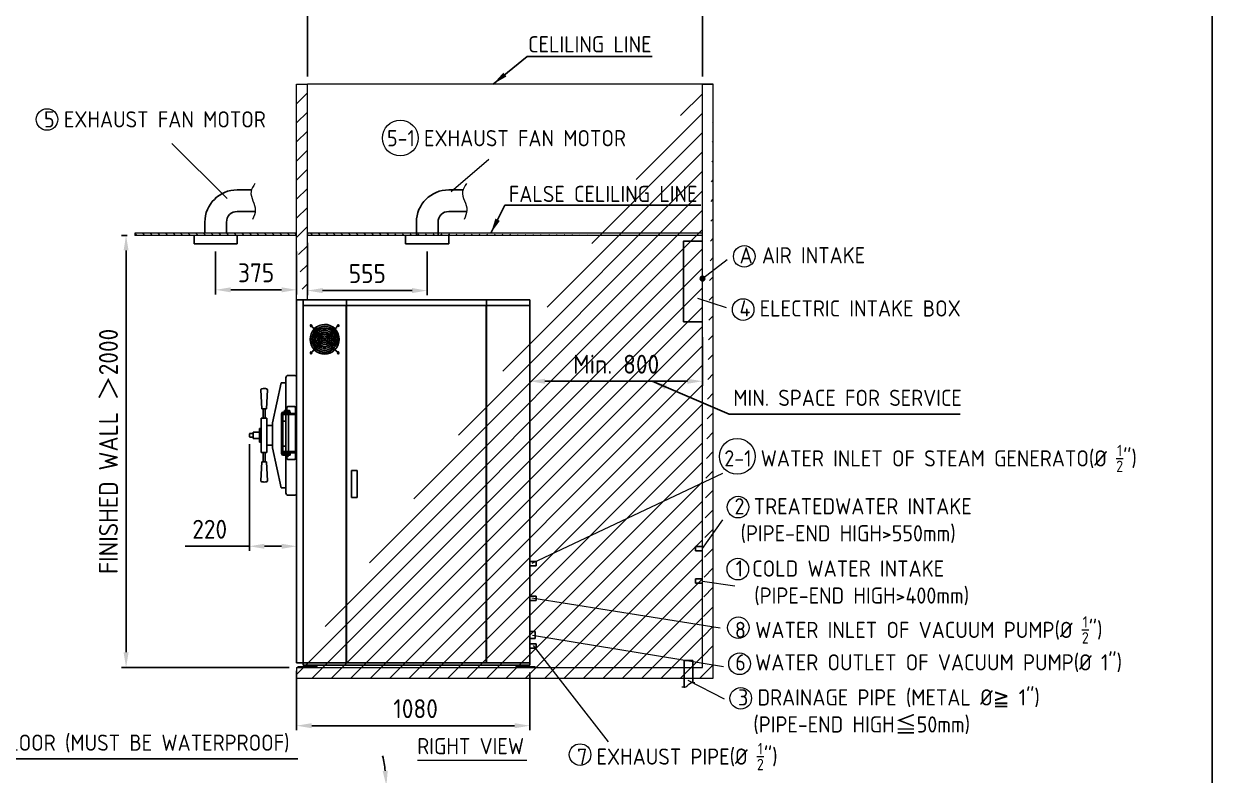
# Model space of a CAD drawing. Header units: millimetres. Extents: x -578208 to -156879, y -40412 to 7119.
# Drawn here: x -162384 to -156879, y -16142 to -12664 of the extents above; entities that cross this region are included whole.
import ezdxf

# ---------------------------------------------------------------- set-up
doc = ezdxf.new("R2010")
doc.units = ezdxf.units.MM
doc.header["$MEASUREMENT"] = 0
doc.linetypes.add('HIDDEN', pattern=[9.525, 6.35, -3.175])
doc.layers.get('0').update_dxf_attribs({"lineweight": 25})
for name, color, linetype, lineweight in [('D', 3, 'Continuous', 13), ('H', 2, 'HIDDEN', 15), ('S', 4, 'Continuous', 15)]:
    doc.layers.add(name, color=color, linetype=linetype, lineweight=lineweight)
doc.styles.get("Standard").update_dxf_attribs({"font": 'KAIU.TTF'})
doc.styles.add('STU25', font='isocp2.shx')
doc.dimstyles.new('STU25', dxfattribs={"dimscale": 35, "dimtxt": 2.5, "dimasz": 2, "dimexe": 0.6, "dimexo": 1, "dimgap": 1, "dimtad": 1, "dimdsep": 46, "dimtxsty": 'STU25', "dimcen": 2, "dimazin": 2, "dimtfac": 1, "dimtmove": 0, "dimatfit": 3, "dimfxl": 0, "dimtolj": 1, "dimtzin": 0, "dimarcsym": 0})
doc.dimstyles.new('STU25$7', dxfattribs={"dimscale": 35, "dimtxt": 2.5, "dimasz": 2, "dimexe": 1.25, "dimexo": 0.625, "dimgap": 1, "dimtad": 0, "dimdec": 4, "dimdsep": 46, "dimtxsty": 'STU25', "dimcen": 2.5, "dimazin": 2, "dimtfac": 1, "dimtdec": 4, "dimtmove": 0, "dimatfit": 3, "dimfxl": 0, "dimtolj": 1, "dimtzin": 0, "dimarcsym": 0})
pattern_1 = [(135, (53519.305, 4676.605), (-17.6776695, -17.6776695), [])]

# ---------------------------------------------------------------- blocks, each defined once
blk = doc.blocks.new('*D4')
at = {"layer": 'D', "color": 0, "linetype": 'Continuous', "lineweight": -2}
for p, q in [((-161070.3, -13678.2), (-161070.3, -13919.7)), ((-160515.3, -13717.4), (-160515.3, -13919.7)), ((-161000.3, -13898.7), (-160585.3, -13898.7))]:
    blk.add_line(p, q, dxfattribs=at)
at = {"layer": 'D', "color": 0}
for points in [[(-161000.3, -13887.1), (-161000.3, -13910.4), (-161070.3, -13898.7)], [(-160585.3, -13910.4), (-160585.3, -13887.1), (-160515.3, -13898.7)]]:
    blk.add_solid(points, dxfattribs=at)
at = {"layer": 'Defpoints', "color": 0}
for p in [(-161070.3, -13643.2), (-160515.3, -13682.4), (-160515.3, -13898.7)]:
    blk.add_point(p, dxfattribs=at)
at = {"layer": 'D', "color": 0, "insert": (-160792.8, -13820), "char_height": 87.5, "attachment_point": 5, "style": 'STU25'}
blk.add_mtext('\\A1;555', dxfattribs=at)
blk = doc.blocks.new('*D8')
at = {"layer": 'D', "color": 0, "lineweight": -2}
for p, q in [((-160040.3, -13977.2), (-160040.3, -14339.5)), ((-159240.3, -14114.8), (-159240.3, -14339.5)), ((-159970.3, -14318.5), (-159310.3, -14318.5))]:
    blk.add_line(p, q, dxfattribs=at)
at = {"layer": 'D', "color": 0}
for points in [[(-159970.3, -14306.8), (-159970.3, -14330.1), (-160040.3, -14318.5)], [(-159310.3, -14330.1), (-159310.3, -14306.8), (-159240.3, -14318.5)]]:
    blk.add_solid(points, dxfattribs=at)
at = {"layer": 'Defpoints', "color": 0}
for p in [(-160040.3, -13942.2), (-159240.3, -14079.8), (-159240.3, -14318.5)]:
    blk.add_point(p, dxfattribs=at)
at = {"layer": 'D', "color": 0, "insert": (-159640.3, -14239.7), "char_height": 87.5, "attachment_point": 5, "style": 'STU25'}
blk.add_mtext('\\A1;{\\Fisocp2.shx;Min. 800}', dxfattribs=at)
blk = doc.blocks.new('*D9')
at = {"layer": 'D', "color": 0, "lineweight": -2}
for p, q in [((-161120.3, -15658.2), (-161120.3, -15933.9)), ((-160040.3, -15667.2), (-160040.3, -15933.9)), ((-161050.3, -15912.9), (-160110.3, -15912.9))]:
    blk.add_line(p, q, dxfattribs=at)
at = {"layer": 'D', "color": 0}
for points in [[(-161050.3, -15901.2), (-161050.3, -15924.5), (-161120.3, -15912.9)], [(-160110.3, -15924.5), (-160110.3, -15901.2), (-160040.3, -15912.9)]]:
    blk.add_solid(points, dxfattribs=at)
at = {"layer": 'Defpoints', "color": 0}
for p in [(-161120.3, -15623.2), (-160040.3, -15632.2), (-160040.3, -15912.9)]:
    blk.add_point(p, dxfattribs=at)
at = {"layer": 'D', "color": 0, "insert": (-160569.2, -15834.1), "char_height": 87.5, "attachment_point": 5, "style": 'STU25'}
blk.add_mtext('\\A1;1080', dxfattribs=at)
blk = doc.blocks.new('*D12')
at = {"layer": 'D', "color": 0, "linetype": 'Continuous', "lineweight": -2}
for p, q in [((-161495.3, -13717.4), (-161495.3, -13916.3)), ((-161120.3, -13717.4), (-161120.3, -13916.3)), ((-161425.3, -13895.3), (-161190.3, -13895.3))]:
    blk.add_line(p, q, dxfattribs=at)
at = {"layer": 'D', "color": 0}
for points in [[(-161425.3, -13883.6), (-161425.3, -13906.9), (-161495.3, -13895.3)], [(-161190.3, -13906.9), (-161190.3, -13883.6), (-161120.3, -13895.3)]]:
    blk.add_solid(points, dxfattribs=at)
at = {"layer": 'Defpoints', "color": 0}
for p in [(-161495.3, -13682.4), (-161120.3, -13682.4), (-161120.3, -13895.3)]:
    blk.add_point(p, dxfattribs=at)
at = {"layer": 'D', "color": 0, "insert": (-161307.8, -13816.5), "char_height": 87.5, "attachment_point": 5, "style": 'STU25'}
blk.add_mtext('\\A1;375', dxfattribs=at)
blk = doc.blocks.new('*D21')
at = {"layer": 'D', "color": 0, "lineweight": -2}
for p, q in [((-161905.3, -13643.2), (-161931.3, -13643.2)), ((-161910.3, -15573.2), (-161910.3, -13713.2)), ((-161155.3, -15643.2), (-161931.3, -15643.2))]:
    blk.add_line(p, q, dxfattribs=at)
at = {"layer": 'D', "color": 0}
for points in [[(-161898.6, -13713.2), (-161921.9, -13713.2), (-161910.3, -13643.2)], [(-161921.9, -15573.2), (-161898.6, -15573.2), (-161910.3, -15643.2)]]:
    blk.add_solid(points, dxfattribs=at)
at = {"layer": 'Defpoints', "color": 0}
for p in [(-161910.3, -13643.2), (-161870.3, -13643.2), (-161120.3, -15643.2)]:
    blk.add_point(p, dxfattribs=at)
at = {"layer": 'D', "color": 0, "insert": (-161991.2, -14643.2), "char_height": 87.5, "attachment_point": 5, "rotation": 90, "style": 'STU25'}
blk.add_mtext('\\A1;FINISHED WALL {\\f新細明體|b0|i0|c136|p16;＞}2000', dxfattribs=at)
blk = doc.blocks.new('*D22')
at = {"layer": 'D', "color": 0, "lineweight": -2}
for p, q in [((-161070.3, -12908.2), (-161070.3, -12588.6)), ((-159240.3, -12908.2), (-159240.3, -12588.6)), ((-161000.3, -12609.6), (-159310.3, -12609.6))]:
    blk.add_line(p, q, dxfattribs=at)
at = {"layer": 'D', "color": 0}
for points in [[(-161000.3, -12597.9), (-161000.3, -12621.2), (-161070.3, -12609.6)], [(-159310.3, -12621.2), (-159310.3, -12597.9), (-159240.3, -12609.6)]]:
    blk.add_solid(points, dxfattribs=at)
at = {"layer": 'Defpoints', "color": 0}
for p in [(-159240.3, -12609.6), (-161070.3, -12943.2), (-159240.3, -12943.2)]:
    blk.add_point(p, dxfattribs=at)
at = {"layer": 'D', "color": 0, "insert": (-160259.7, -12526.4), "char_height": 87.5, "attachment_point": 5, "style": 'STU25'}
blk.add_mtext('\\A1;1830(STERILIZE SPACE)', dxfattribs=at)
blk = doc.blocks.new('*D23')
at = {"layer": 'D', "color": 0, "linetype": 'Continuous', "lineweight": -2}
for start, end in [(7.1806, 12.3613), (0, 2), (349.6387, 354.8194)]:
    blk.add_arc((-161478.3, -16218.8), 774.4, start, end, dxfattribs=at)
at = {"layer": 'D', "color": 0}
for points in [[(-160721.6, -16122.9), (-160698.3, -16121), (-160704.4, -16191.8)], [(-160695.4, -16289.2), (-160718.7, -16288.2), (-160703.9, -16218.8)]]:
    blk.add_solid(points, dxfattribs=at)
at = {"layer": 'Defpoints', "color": 0}
for p in [(-161478.3, -16218.8), (-161478.3, -16218.8), (-160704.1, -16200.8), (-160577.9, -16187.3), (-160577.3, -16218.8)]:
    blk.add_point(p, dxfattribs=at)
at = {"layer": 'D', "color": 0, "insert": (-160794.2, -16345.2), "char_height": 87.5, "attachment_point": 5, "rotation": 79.526, "style": 'STU25'}
blk.add_mtext('1%%D-2%%D', dxfattribs=at)
blk = doc.blocks.new('*D27')
at = {"layer": 'D', "color": 0, "lineweight": -2}
for p, q in [((-161120.3, -13977.2), (-161120.3, -15103.4)), ((-161339.2, -14610.2), (-161339.2, -15103.4)), ((-161339.2, -15082.4), (-161636.7, -15082.4)), ((-161190.3, -15082.4), (-161269.2, -15082.4))]:
    blk.add_line(p, q, dxfattribs=at)
at = {"layer": 'D', "color": 0}
for points in [[(-161269.2, -15070.7), (-161269.2, -15094), (-161339.2, -15082.4)], [(-161190.3, -15094), (-161190.3, -15070.7), (-161120.3, -15082.4)]]:
    blk.add_solid(points, dxfattribs=at)
at = {"layer": 'Defpoints', "color": 0}
for p in [(-161120.3, -13942.2), (-161339.2, -14575.2), (-161339.2, -15082.4)]:
    blk.add_point(p, dxfattribs=at)
at = {"layer": 'D', "color": 0, "insert": (-161523, -15003.6), "char_height": 87.5, "attachment_point": 5, "style": 'STU25'}
blk.add_mtext('\\A1;220', dxfattribs=at)

msp = doc.modelspace()

# ---------------------------------------------------------------- hatches: boundary and pattern name
msp.add_hatch(color=256).paths.add_polyline_path([(-159229.578, -13843.247, 1), (-159251.1, -13843.247, 1)])
at = {"layer": 'H', "ltscale": 5}
h = msp.add_hatch(dxfattribs=at)
h.set_pattern_fill('ANSI31', color=256, scale=20, style=0)
h.set_pattern_definition([(45, (70093.03, 3873.044), (-44.90128, 44.90128), [])])
h.paths.add_polyline_path([(-159240.339, -12943.247), (-159190.339, -12943.247)], flags=16)
h.paths.add_polyline_path([(-159240.339, -12943.247), (-159190.339, -12943.247)], flags=16)
h.paths.add_polyline_path([(-159240.339, -12943.247), (-159190.339, -12943.247)], flags=0)
h.paths.add_polyline_path([(-159240.339, -12943.247), (-159190.339, -12943.247)], flags=0)
h.paths.add_polyline_path([(-159240.339, -12943.247), (-159190.339, -12943.247)], flags=0)
h.paths.add_polyline_path([(-159240.339, -12943.247), (-159190.339, -12943.247)], flags=0)
h.paths.add_polyline_path([(-159240.339, -12943.247), (-159190.339, -12943.247)], flags=0)
h.paths.add_polyline_path([(-159240.339, -12943.247), (-159190.339, -12943.247)], flags=0)
h.paths.add_polyline_path([(-159240.339, -12943.247), (-159190.339, -12943.247)], flags=0)
h.paths.add_polyline_path([(-159240.339, -12943.247), (-159190.339, -12943.247)], flags=0)
h.paths.add_polyline_path([(-159240.339, -12943.247), (-159190.339, -12943.247)], flags=0)
h.paths.add_polyline_path([(-159240.339, -12943.247), (-159190.339, -12943.247)], flags=0)
h.paths.add_polyline_path([(-159240.339, -12943.247), (-159190.339, -12943.247)], flags=0)
h.paths.add_polyline_path([(-159240.339, -12943.247), (-159190.339, -12943.247)], flags=0)
h.paths.add_polyline_path([(-159240.339, -12943.247), (-159190.339, -12943.247)], flags=0)
h.paths.add_polyline_path([(-159240.339, -12943.247), (-159190.339, -12943.247)], flags=0)
h.paths.add_polyline_path([(-159240.339, -12943.247), (-159190.339, -12943.247)], flags=0)
h.paths.add_polyline_path([(-159240.339, -12943.247), (-159190.339, -12943.247)], flags=0)
h.paths.add_polyline_path([(-159240.339, -12943.247), (-159190.339, -12943.247)], flags=0)
h.paths.add_polyline_path([(-159240.339, -12943.247), (-159190.339, -12943.247)], flags=0)
h.paths.add_polyline_path([(-159240.339, -12943.247), (-159190.339, -12943.247)], flags=0)
h.paths.add_polyline_path([(-159240.339, -12943.247), (-159190.339, -12943.247)], flags=0)
h.paths.add_polyline_path([(-159240.339, -12943.247), (-159190.339, -12943.247)], flags=0)
edge = h.paths.add_edge_path()
edge.add_line((-159190.339, -15693.247), (-159190.339, -12943.247))
edge.add_line((-159240.339, -15643.247), (-159240.339, -12943.247))
edge.add_line((-161120.339, -15693.247), (-159190.339, -15693.247))
edge.add_line((-161120.339, -15643.247), (-159240.339, -15643.247))
edge.add_line((-161120.339, -15643.247), (-161120.339, -15693.247))
h = msp.add_hatch(dxfattribs=at)
h.set_pattern_fill('ANSI31', color=256, scale=500, style=0)
h.set_pattern_definition([(45, (53519.305, 4676.605), (-44.194174, 44.194174), [])])
h.paths.add_polyline_path([(-161120.339, -12943.247), (-161070.339, -12943.247), (-161070.339, -13942.247), (-161120.339, -13942.247)])
h.paths.add_polyline_path([(-161120.339, -12943.247), (-161070.339, -12943.247)], flags=16)
h.paths.add_polyline_path([(-161120.339, -12943.247), (-161070.339, -12943.247)], flags=16)
h.paths.add_polyline_path([(-161120.339, -12943.247), (-161070.339, -12943.247)], flags=0)
h.paths.add_polyline_path([(-161120.339, -12943.247), (-161070.339, -12943.247)], flags=0)
edge = h.paths.add_edge_path(flags=16)
edge.add_line((-161120.339, -13942.247), (-161090.339, -13942.247))
edge.add_line((-161120.339, -13643.247), (-161120.339, -13633.247))
at = {"layer": 'H'}
h = msp.add_hatch(dxfattribs=at)
h.set_pattern_fill('ANSI31', color=256, scale=200, angle=90, style=0)
h.set_pattern_definition(pattern_1)
h.paths.add_polyline_path([(-161120.339, -13633.247), (-161870.339, -13633.247), (-161870.339, -13643.247), (-161120.339, -13643.247)])
h = msp.add_hatch(dxfattribs=at)
h.set_pattern_fill('ANSI31', color=256, scale=200, angle=90, style=0)
h.set_pattern_definition(pattern_1)
h.paths.add_polyline_path([(-159240.339, -13643.862), (-159240.339, -13633.247)])
h.paths.add_polyline_path([(-159240.339, -13643.862), (-159240.339, -13633.247)], flags=16)
h.paths.add_polyline_path([(-159240.339, -13643.862), (-159240.339, -13633.247)], flags=0)
h.paths.add_polyline_path([(-159240.339, -13643.862), (-159240.339, -13633.247)], flags=0)
h.paths.add_polyline_path([(-159240.339, -13643.862), (-159240.339, -13633.247)], flags=0)
edge = h.paths.add_edge_path()
edge.add_line((-159240.339, -13633.247), (-161070.339, -13633.247))
edge.add_line((-159240.339, -13643.247), (-161070.339, -13643.247))
edge.add_line((-161070.339, -13633.247), (-161070.339, -13643.247))

# ---------------------------------------------------------------- linework, layer by layer
at = {"linetype": 'Continuous'}
for p, q in [((-161395.339, -13432.498), (-161329.419, -13432.498)), ((-160415.339, -13432.498), (-160349.419, -13432.498)), ((-161395.339, -13532.498), (-161312.045, -13532.498)), ((-160415.339, -13532.498), (-160332.045, -13532.498)), ((-161545.339, -13633.247), (-161545.339, -13582.498)), ((-161445.339, -13633.247), (-161445.339, -13582.498)), ((-160565.339, -13643.247), (-160565.339, -13582.498)), ((-160465.339, -13643.247), (-160465.339, -13582.498)), ((-161595.339, -13643.247), (-161595.339, -13682.39)), ((-161395.339, -13643.247), (-161395.339, -13682.39)), ((-160615.339, -13643.247), (-160615.339, -13682.39)), ((-160415.339, -13643.247), (-160415.339, -13682.39)), ((-161595.339, -13682.39), (-161395.339, -13682.39)), ((-160615.339, -13682.39), (-160415.339, -13682.39)), ((-161280.923, -14445.509), (-161285.423, -14358.509)), ((-161255.423, -14358.509), (-161259.923, -14445.509)), ((-161259.923, -14445.509), (-161280.923, -14445.509)), ((-161275.173, -14445.509), (-161275.173, -14488.747)), ((-161265.673, -14488.747), (-161265.673, -14445.509)), ((-161190.339, -14653.068), (-161190.339, -14469.068)), ((-161184.339, -14469.068), (-161184.339, -14653.068)), ((-161184.339, -14469.568), (-161184.339, -14469.568)), ((-161184.275, -14468.568), (-161180.339, -14468.568)), ((-161182.339, -14461.068), (-161150.339, -14461.068)), ((-161150.339, -14467.068), (-161182.339, -14467.068)), ((-161175.95, -14454.341), (-161176.854, -14455.245)), ((-161176.854, -14460.165), (-161176.854, -14455.245)), ((-161176.854, -14460.165), (-161175.95, -14461.068)), ((-161175.95, -14454.341), (-161152.727, -14454.341)), ((-161175.95, -14461.068), (-161164.339, -14461.068)), ((-161170.049, -14643.068), (-161170.049, -14473.068)), ((-161152.727, -14461.068), (-161164.339, -14461.068)), ((-161158.628, -14643.068), (-161158.628, -14473.068)), ((-161152.727, -14454.341), (-161151.824, -14455.245)), ((-161151.824, -14460.165), (-161152.727, -14461.068)), ((-161151.824, -14460.165), (-161151.824, -14455.245)), ((-161150.339, -14461.068), (-161150.339, -14467.068)), ((-161170.301, -14503.568), (-161184.339, -14503.568)), ((-161184.339, -14618.568), (-161170.301, -14618.568)), ((-161280.923, -14691.984), (-161285.423, -14778.984)), ((-161259.923, -14691.984), (-161280.923, -14691.984)), ((-161275.173, -14691.984), (-161275.173, -14648.747)), ((-161265.673, -14648.747), (-161265.673, -14691.984)), ((-161255.423, -14778.984), (-161259.923, -14691.984)), ((-161184.339, -14653.568), (-161184.339, -14653.568)), ((-161170.301, -14653.568), (-161184.275, -14653.568)), ((-161150.339, -14655.068), (-161182.339, -14655.068)), ((-161150.339, -14661.068), (-161182.339, -14661.068)), ((-161170.049, -14655.068), (-161170.049, -14649.068)), ((-161169.146, -14666.463), (-161169.872, -14661.068)), ((-161169.146, -14666.463), (-161159.532, -14666.463)), ((-161159.532, -14666.463), (-161158.805, -14661.068)), ((-161158.628, -14655.068), (-161158.628, -14649.068)), ((-161150.339, -14655.068), (-161150.339, -14661.068)), ((-159272.714, -15083.247), (-159240.339, -15083.247)), ((-159272.714, -15083.247), (-159272.714, -15103.247)), ((-159272.714, -15103.247), (-159240.339, -15103.247)), ((-159272.714, -15233.247), (-159272.714, -15253.247)), ((-159272.714, -15233.247), (-159240.339, -15233.247)), ((-159272.714, -15253.247), (-159240.339, -15253.247)), ((-161059.947, -15632.247), (-161080.731, -15632.247)), ((-161080.731, -15632.247), (-161080.731, -15640.247)), ((-161075.535, -15632.247), (-161075.535, -15640.247)), ((-161070.143, -15632.247), (-161070.143, -15640.247)), ((-161059.947, -15640.247), (-161059.947, -15632.247)), ((-160070.731, -15640.247), (-160070.731, -15632.247)), ((-160070.731, -15632.247), (-160049.947, -15632.247)), ((-160060.535, -15632.247), (-160060.535, -15640.247)), ((-160055.143, -15632.247), (-160055.143, -15640.247)), ((-160049.947, -15632.247), (-160049.947, -15640.247)), ((-159285.339, -15610.872), (-159325.339, -15610.872)), ((-159325.339, -15610.872), (-159325.339, -15734.129)), ((-159285.339, -15610.872), (-159285.339, -15712.295)), ((-161114.839, -15640.247), (-161114.839, -15643.247)), ((-161025.839, -15640.247), (-161114.839, -15640.247)), ((-161114.839, -15643.247), (-161025.839, -15643.247)), ((-161083.628, -15640.247), (-161080.731, -15637.35)), ((-161057.05, -15640.247), (-161059.947, -15637.35)), ((-161025.839, -15643.247), (-161025.839, -15640.247)), ((-160104.839, -15643.247), (-160104.839, -15640.247)), ((-160104.839, -15640.247), (-160015.839, -15640.247)), ((-160015.839, -15643.247), (-160104.839, -15643.247)), ((-160073.628, -15640.247), (-160070.731, -15637.35)), ((-160047.05, -15640.247), (-160049.947, -15637.35)), ((-160015.839, -15640.247), (-160015.839, -15643.247))]:
    msp.add_line(p, q, dxfattribs=at)
for p, q in [((-161090.339, -13942.247), (-161120.339, -13942.247)), ((-161120.339, -13942.247), (-161120.339, -15622.247)), ((-161090.339, -13942.247), (-161090.339, -13967.247)), ((-161090.339, -13942.247), (-160040.339, -13942.247)), ((-161090.339, -15622.247), (-161090.339, -13967.247)), ((-160890.339, -13967.247), (-161090.339, -13967.247)), ((-160890.339, -15622.247), (-160890.339, -13967.247)), ((-160890.339, -13967.247), (-160888.839, -13967.247)), ((-160889.589, -13967.247), (-160889.589, -13942.247)), ((-160888.839, -15622.247), (-160888.839, -13967.247)), ((-160241.839, -13967.247), (-160888.839, -13967.247)), ((-160241.839, -15622.247), (-160241.839, -13967.247)), ((-160241.839, -13967.247), (-160240.339, -13967.247)), ((-160241.089, -13967.247), (-160241.089, -13942.247)), ((-160240.339, -15622.247), (-160240.339, -13967.247)), ((-160040.339, -13967.247), (-160240.339, -13967.247)), ((-160040.339, -13942.247), (-160040.339, -13967.247)), ((-160040.339, -15622.247), (-160040.339, -13967.247)), ((-161170.301, -14454.341), (-161170.301, -14302.298)), ((-161158.339, -14291.247), (-161132.339, -14291.247)), ((-161120.339, -14303.247), (-161120.339, -14343.747)), ((-161232.339, -14511.247), (-161191.509, -14325.297)), ((-161191.509, -14325.297), (-161190.339, -14325.297)), ((-161170.301, -14325.297), (-161190.339, -14325.297)), ((-161120.339, -14323.747), (-161120.339, -14813.747)), ((-161180.339, -14467.068), (-161125.339, -14467.068)), ((-161180.339, -14473.068), (-161180.339, -14467.068)), ((-161125.339, -14473.068), (-161180.339, -14473.068)), ((-161170.301, -14643.068), (-161170.301, -14473.068)), ((-161165.339, -14440.859), (-161165.339, -14454.341)), ((-161160.339, -14435.859), (-161130.339, -14435.859)), ((-161125.339, -14440.859), (-161125.339, -14675.277)), ((-161125.339, -14467.068), (-161125.339, -14473.068)), ((-161284.673, -14491.247), (-161284.673, -14646.247)), ((-161258.673, -14488.747), (-161282.173, -14488.747)), ((-161258.673, -14488.747), (-161258.673, -14648.747)), ((-161258.673, -14523.747), (-161232.339, -14523.747)), ((-161232.339, -14511.247), (-161232.339, -14626.247)), ((-161339.173, -14562.247), (-161337.173, -14560.247)), ((-161339.173, -14575.247), (-161339.173, -14562.247)), ((-161339.173, -14575.247), (-161337.173, -14577.247)), ((-161337.173, -14560.247), (-161321.173, -14560.247)), ((-161321.173, -14577.247), (-161337.173, -14577.247)), ((-161321.173, -14553.747), (-161321.173, -14583.747)), ((-161292.673, -14553.747), (-161321.173, -14553.747)), ((-161292.673, -14583.747), (-161321.173, -14583.747)), ((-161292.673, -14536.997), (-161292.673, -14600.497)), ((-161284.573, -14536.997), (-161292.673, -14536.997)), ((-161284.673, -14536.997), (-161284.673, -14600.497)), ((-161284.673, -14600.497), (-161292.673, -14600.497)), ((-161258.673, -14613.747), (-161232.339, -14613.747)), ((-161232.339, -14626.247), (-161191.509, -14812.197)), ((-161180.339, -14643.068), (-161180.339, -14649.068)), ((-161125.339, -14643.068), (-161180.339, -14643.068)), ((-161125.339, -14649.068), (-161125.339, -14643.068)), ((-161258.673, -14648.747), (-161282.173, -14648.747)), ((-161180.339, -14649.068), (-161125.339, -14649.068)), ((-161170.301, -14655.068), (-161170.301, -14649.068)), ((-161170.301, -14835.196), (-161170.301, -14661.068)), ((-161165.339, -14666.463), (-161165.339, -14675.277)), ((-161160.339, -14680.277), (-161130.339, -14680.277)), ((-160866.839, -14732.247), (-160866.839, -14857.247)), ((-160839.839, -14732.247), (-160866.839, -14732.247)), ((-160839.839, -14857.247), (-160839.839, -14732.247)), ((-161120.339, -14834.247), (-161120.339, -14793.747)), ((-161170.301, -14812.197), (-161191.509, -14812.197)), ((-161158.339, -14846.247), (-161132.339, -14846.247)), ((-160866.839, -14857.247), (-160839.839, -14857.247)), ((-160040.339, -15153.247), (-160010.339, -15153.247)), ((-160010.339, -15173.247), (-160040.339, -15173.247)), ((-160010.339, -15153.247), (-160010.339, -15173.247)), ((-160040.339, -15313.247), (-160010.339, -15313.247)), ((-160010.339, -15333.247), (-160040.339, -15333.247)), ((-160010.339, -15313.247), (-160010.339, -15333.247)), ((-160040.339, -15477.247), (-160015.339, -15477.247)), ((-160040.339, -15509.247), (-160015.339, -15509.247)), ((-160015.339, -15509.247), (-160015.339, -15477.247)), ((-160040.339, -15533.247), (-160010.339, -15533.247)), ((-160010.339, -15553.247), (-160040.339, -15553.247)), ((-160010.339, -15533.247), (-160010.339, -15553.247)), ((-161120.339, -15622.247), (-161090.339, -15622.247)), ((-160890.339, -15622.247), (-161090.339, -15622.247)), ((-161090.339, -15632.247), (-161090.339, -15622.247)), ((-160040.339, -15632.247), (-161090.339, -15632.247)), ((-160241.839, -15622.247), (-160888.839, -15622.247)), ((-160040.339, -15622.247), (-160240.339, -15622.247)), ((-160040.339, -15622.247), (-160040.339, -15632.247))]:
    msp.add_line(p, q)
at = {"lineweight": 15}
for p, q in [((-161050.965, -14065.081), (-161053.222, -14064.275)), ((-161048.974, -14060.731), (-161050.668, -14062.425)), ((-161046.435, -14067.188), (-161049.606, -14064.019)), ((-161049.442, -14066.409), (-161049.606, -14064.019)), ((-161049.442, -14066.409), (-161046.271, -14069.578)), ((-161046.271, -14069.578), (-161046.435, -14067.188)), ((-161045.37, -14070.473), (-161041.825, -14073.997)), ((-161041.736, -14071.865), (-161045.279, -14068.344)), ((-160993.963, -14119.632), (-161040.832, -14072.763)), ((-161040.669, -14075.154), (-160993.799, -14122.023)), ((-160941.388, -14073.636), (-160988.258, -14120.505)), ((-160985.95, -14121.15), (-160939.081, -14074.281)), ((-160936.755, -14068.98), (-160940.279, -14072.525)), ((-160938.139, -14073.334), (-160934.616, -14069.789)), ((-160932.644, -14064.863), (-160935.813, -14068.034)), ((-160933.505, -14068.678), (-160935.813, -14068.034)), ((-160933.505, -14068.678), (-160930.336, -14065.507)), ((-160930.336, -14065.507), (-160932.644, -14064.863)), ((-160930.198, -14061.687), (-160931.711, -14063.544)), ((-160927.489, -14063.916), (-160925.794, -14065.611)), ((-160995.077, -14127.687), (-161041.946, -14174.556)), ((-161039.555, -14174.392), (-160992.686, -14127.523)), ((-160987.426, -14128.759), (-160940.557, -14175.628)), ((-160939.912, -14173.32), (-160986.781, -14126.451)), ((-161047.521, -14180.159), (-161050.69, -14183.33)), ((-161048.3, -14183.166), (-161045.131, -14179.995)), ((-161042.841, -14175.457), (-161046.364, -14179.002)), ((-161044.235, -14179.093), (-161040.711, -14175.548)), ((-160939.609, -14176.571), (-160936.065, -14180.094)), ((-160935.256, -14177.954), (-160938.801, -14174.431)), ((-160934.954, -14181.204), (-160931.783, -14184.373)), ((-160931.139, -14182.065), (-160934.31, -14178.896))]:
    msp.add_line(p, q, dxfattribs=at)
at = {"linetype": 'Continuous'}
msp.add_lwpolyline([(-159240.339, -13669.377), (-159327.925, -13669.377), (-159327.925, -14043.247), (-159240.339, -14043.247)], dxfattribs=at)
at = {"lineweight": 15, "flags": 128}
for points in [[(-161045.278, -14068.345), (-161045.861, -14067.763), (-161046.435, -14067.188)], [(-161046.271, -14069.578), (-161045.76, -14070.087), (-161045.368, -14070.475)], [(-161045.37, -14070.473), (-161045.564, -14070.196), (-161045.721, -14069.799), (-161045.817, -14069.342), (-161045.839, -14068.896), (-161045.782, -14068.528), (-161045.656, -14068.294), (-161045.479, -14068.229), (-161045.279, -14068.344)], [(-161041.825, -14073.997), (-161042.019, -14073.719), (-161042.175, -14073.322), (-161042.272, -14072.866), (-161042.294, -14072.42), (-161042.237, -14072.051), (-161042.111, -14071.817), (-161041.934, -14071.753), (-161041.736, -14071.865)], [(-161041.825, -14073.997), (-161041.243, -14074.578), (-161040.669, -14075.154)], [(-161040.832, -14072.763), (-161041.343, -14072.254), (-161041.735, -14071.866)], [(-161040.669, -14075.154), (-161040.675, -14075.063), (-161040.693, -14074.804), (-161040.719, -14074.416), (-161040.751, -14073.958), (-161040.782, -14073.501), (-161040.809, -14073.113), (-161040.826, -14072.854), (-161040.832, -14072.763), (-161040.832, -14072.763)], [(-160940.278, -14072.525), (-160940.825, -14073.073), (-160941.388, -14073.636)], [(-160939.081, -14074.281), (-160939.169, -14074.256), (-160939.419, -14074.186), (-160939.793, -14074.082), (-160940.235, -14073.958), (-160940.676, -14073.835), (-160941.051, -14073.73), (-160941.301, -14073.66), (-160941.388, -14073.636), (-160941.388, -14073.636)], [(-160938.139, -14073.334), (-160938.024, -14073.107), (-160938.09, -14072.852), (-160938.325, -14072.609), (-160938.696, -14072.415), (-160939.144, -14072.3), (-160939.602, -14072.28), (-160940.001, -14072.359), (-160940.278, -14072.525), (-160940.287, -14072.534)], [(-160939.081, -14074.281), (-160938.56, -14073.758), (-160938.138, -14073.333)], [(-160935.813, -14068.034), (-160936.334, -14068.556), (-160936.756, -14068.981)], [(-160934.616, -14069.789), (-160934.501, -14069.562), (-160934.566, -14069.307), (-160934.802, -14069.064), (-160935.172, -14068.87), (-160935.621, -14068.754), (-160936.079, -14068.735), (-160936.477, -14068.814), (-160936.755, -14068.98), (-160936.755, -14068.98)], [(-160934.615, -14069.789), (-160934.068, -14069.241), (-160933.505, -14068.678)], [(-160995.077, -14127.687), (-160994.986, -14127.681), (-160994.726, -14127.663), (-160994.339, -14127.636), (-160993.881, -14127.605), (-160993.424, -14127.574), (-160993.036, -14127.547), (-160992.777, -14127.529), (-160992.686, -14127.523), (-160992.686, -14127.523)], [(-160993.799, -14122.023), (-160993.806, -14121.932), (-160993.823, -14121.673), (-160993.85, -14121.285), (-160993.881, -14120.828), (-160993.913, -14120.37), (-160993.939, -14119.983), (-160993.957, -14119.723), (-160993.963, -14119.632), (-160993.963, -14119.632)], [(-160985.95, -14121.15), (-160986.038, -14121.126), (-160986.288, -14121.056), (-160986.662, -14120.951), (-160987.104, -14120.828), (-160987.546, -14120.704), (-160987.92, -14120.6), (-160988.17, -14120.53), (-160988.258, -14120.505), (-160988.258, -14120.505)], [(-160986.781, -14126.451), (-160986.806, -14126.539), (-160986.876, -14126.789), (-160986.981, -14127.164), (-160987.104, -14127.605), (-160987.227, -14128.047), (-160987.332, -14128.421), (-160987.402, -14128.671), (-160987.426, -14128.759), (-160987.426, -14128.759)], [(-161050.69, -14183.33), (-161050.599, -14183.324), (-161050.34, -14183.306), (-161049.953, -14183.279), (-161049.495, -14183.248), (-161049.038, -14183.216), (-161048.65, -14183.19), (-161048.391, -14183.172), (-161048.3, -14183.166), (-161048.3, -14183.166)], [(-161050.434, -14186.946), (-161050.403, -14186.86), (-161050.316, -14186.615), (-161050.185, -14186.249), (-161050.031, -14185.817), (-161049.877, -14185.386), (-161049.746, -14185.02), (-161049.659, -14184.775), (-161049.628, -14184.689), (-161049.628, -14184.689)], [(-161046.364, -14179.002), (-161046.946, -14179.584), (-161047.521, -14180.159)], [(-161047.521, -14180.159), (-161047.43, -14180.153), (-161047.171, -14180.135), (-161046.783, -14180.108), (-161046.326, -14180.077), (-161045.869, -14180.045), (-161045.481, -14180.019), (-161045.222, -14180.001), (-161045.131, -14179.995), (-161045.131, -14179.995)], [(-161046.364, -14179.002), (-161046.48, -14179.202), (-161046.415, -14179.379), (-161046.181, -14179.506), (-161045.813, -14179.562), (-161045.367, -14179.541), (-161044.91, -14179.444), (-161044.513, -14179.287), (-161044.236, -14179.094), (-161044.235, -14179.093)], [(-161045.131, -14179.995), (-161044.622, -14179.484), (-161044.234, -14179.092)], [(-161042.841, -14175.457), (-161042.956, -14175.657), (-161042.892, -14175.834), (-161042.658, -14175.961), (-161042.29, -14176.017), (-161041.843, -14175.996), (-161041.387, -14175.899), (-161040.99, -14175.742), (-161040.712, -14175.549), (-161040.696, -14175.532)], [(-161041.946, -14174.556), (-161042.455, -14175.067), (-161042.843, -14175.459)], [(-161041.946, -14174.556), (-161041.855, -14174.55), (-161041.596, -14174.532), (-161041.208, -14174.506), (-161040.751, -14174.474), (-161040.293, -14174.443), (-161039.905, -14174.416), (-161039.646, -14174.399), (-161039.555, -14174.392)], [(-161040.712, -14175.549), (-161040.131, -14174.967), (-161039.555, -14174.392)], [(-160939.912, -14173.32), (-160939.937, -14173.408), (-160940.007, -14173.658), (-160940.111, -14174.033), (-160940.235, -14174.474), (-160940.358, -14174.916), (-160940.463, -14175.29), (-160940.532, -14175.54), (-160940.557, -14175.628), (-160940.557, -14175.628)], [(-160940.557, -14175.628), (-160940.035, -14176.149), (-160939.609, -14176.571)], [(-160938.801, -14174.431), (-160939.349, -14173.884), (-160939.912, -14173.32)], [(-160938.801, -14174.431), (-160938.635, -14174.709), (-160938.556, -14175.107), (-160938.576, -14175.565), (-160938.692, -14176.013), (-160938.886, -14176.384), (-160939.128, -14176.619), (-160939.383, -14176.685), (-160939.609, -14176.571)], [(-160935.256, -14177.954), (-160935.09, -14178.232), (-160935.011, -14178.63), (-160935.031, -14179.089), (-160935.147, -14179.537), (-160935.341, -14179.907), (-160935.583, -14180.143), (-160935.838, -14180.208), (-160936.065, -14180.094)], [(-160936.065, -14180.094), (-160935.517, -14180.64), (-160934.954, -14181.204)], [(-160934.31, -14178.896), (-160934.832, -14178.375), (-160935.257, -14177.953)], [(-160934.31, -14178.896), (-160934.334, -14178.984), (-160934.404, -14179.234), (-160934.509, -14179.608), (-160934.632, -14180.05), (-160934.755, -14180.491), (-160934.86, -14180.866), (-160934.93, -14181.116), (-160934.954, -14181.204), (-160934.954, -14181.204)], [(-160931.139, -14182.065), (-160931.164, -14182.153), (-160931.233, -14182.403), (-160931.338, -14182.777), (-160931.461, -14183.219), (-160931.585, -14183.661), (-160931.689, -14184.035), (-160931.759, -14184.285), (-160931.783, -14184.373), (-160931.783, -14184.373)], [(-160929.82, -14182.998), (-160929.75, -14183.055), (-160929.548, -14183.22), (-160929.247, -14183.465), (-160928.891, -14183.755), (-160928.536, -14184.044), (-160928.235, -14184.29), (-160928.033, -14184.454), (-160927.963, -14184.511), (-160927.963, -14184.511)]]:
    msp.add_lwpolyline(points, dxfattribs=at)
msp.add_circle((-159240.339, -13843.247), 10.761)
at = {"linetype": 'Continuous'}
for centre, radius, start, end in [((-161395.339, -13582.498), 150, 90, 180), ((-160415.339, -13582.498), 150, 90, 180), ((-161395.339, -13582.498), 50, 90, 180), ((-160415.339, -13582.498), 50, 90, 180), ((-161280.416, -14358.509), 5.007, 101.352885, 180), ((-161270.423, -14408.282), 55.773, 78.647115, 101.352885), ((-161260.43, -14358.509), 5.007, 354.078128, 78.647115), ((-161182.339, -14469.068), 8, 90, 180), ((-161182.339, -14469.068), 2, 90, 180), ((-161182.339, -14653.068), 8, 180, 270), ((-161182.339, -14653.068), 2, 180, 270), ((-161280.416, -14778.984), 5.007, 180, 258.647115), ((-161270.423, -14729.212), 55.773, 258.647115, 281.352885), ((-161260.43, -14778.984), 5.007, 281.352885, 5.921872)]:
    msp.add_arc(centre, radius, start, end, dxfattribs=at)
at = {"lineweight": 15}
for centre, radius, start, end in [((-160990.493, -14124.216), 68.89, 135.654791, 224.345209), ((-161053.407, -14061.333), 4.474, 7.72641, 303.082389), ((-160990.493, -14124.216), 66.493, 135.678388, 224.321612), ((-161053.407, -14061.333), 2.949, 338.24494, 273.60092), ((-161051.218, -14066.909), 3.309, 60.852095, 127.273917), ((-161051.218, -14066.909), 1.845, 15.70752, 82.129342), ((-160990.493, -14124.216), 60.204, 135.749268, 224.250732), ((-160990.493, -14124.216), 57.807, 135.780328, 224.219672), ((-160990.493, -14124.216), 51.517, 135.875607, 224.124393), ((-160990.493, -14124.216), 49.121, 135.918323, 224.081677), ((-160990.493, -14124.216), 68.89, 45.868251, 134.345209), ((-160990.493, -14124.216), 66.493, 45.899542, 134.321612), ((-160990.493, -14124.216), 60.204, 45.993533, 134.250732), ((-160990.493, -14124.216), 57.807, 46.03472, 134.219672), ((-160990.493, -14124.216), 51.517, 46.161068, 134.124393), ((-160990.493, -14124.216), 49.121, 46.217714, 134.081677), ((-160990.493, -14124.216), 42.532, 46.406409, 133.939386), ((-160990.493, -14124.216), 40.136, 46.490393, 133.876058), ((-160990.493, -14124.216), 33.546, 46.783235, 133.655247), ((-160990.493, -14124.216), 49.121, 316.217714, 43.782286), ((-160990.493, -14124.216), 51.517, 316.161068, 43.838932), ((-160990.493, -14124.216), 57.807, 316.03472, 43.96528), ((-160990.493, -14124.216), 60.204, 315.993533, 44.006467), ((-160990.493, -14124.216), 66.493, 315.899542, 44.100458), ((-160990.493, -14124.216), 68.89, 315.868251, 44.131749), ((-160933.185, -14063.491), 1.475, 291.515654, 357.937475), ((-160927.609, -14061.302), 4.675, 292.835809, 208.66013), ((-160933.185, -14063.491), 3.49, 324.712579, 31.134401), ((-160927.609, -14061.302), 2.617, 272.629844, 188.454165), ((-160990.493, -14124.216), 42.532, 136.060614, 223.939386), ((-160990.493, -14124.216), 40.136, 136.123942, 223.876058), ((-160990.493, -14124.216), 33.546, 136.344753, 223.655247), ((-160990.493, -14124.216), 31.15, 136.448217, 223.551783), ((-160990.493, -14124.216), 24.86, 136.814744, 223.185256), ((-160990.493, -14124.216), 22.464, 137.008392, 222.991608), ((-160990.493, -14124.216), 31.15, 46.920457, 133.551783), ((-160990.493, -14124.216), 31.15, 226.448217, 313.079543), ((-160990.493, -14124.216), 24.86, 47.406612, 133.185256), ((-160990.493, -14124.216), 24.86, 226.814744, 312.593388), ((-160990.493, -14124.216), 16.174, 137.789965, 222.210035), ((-160990.493, -14124.216), 22.464, 47.663494, 132.991608), ((-160990.493, -14124.216), 22.464, 227.008392, 312.336506), ((-160990.493, -14124.216), 13.778, 138.275666, 221.724334), ((-160990.493, -14124.216), 16.174, 48.700537, 132.210035), ((-160990.493, -14124.216), 16.174, 227.789965, 311.299463), ((-160990.493, -14124.216), 13.778, 49.345253, 131.724334), ((-160990.493, -14124.216), 13.778, 228.275666, 310.654747), ((-160990.493, -14124.216), 7.188, 141.287552, 218.712448), ((-160990.493, -14124.216), 4.792, 144.455268, 215.698151), ((-160997.27, -14124.216), 4.106, 302.292794, 32.292794), ((-160990.493, -14124.216), 7.188, 53.349946, 128.712448), ((-160990.493, -14124.216), 7.188, 231.287552, 306.650054), ((-160997.27, -14124.216), 5.652, 324.194093, 54.194093), ((-160990.493, -14124.216), 4.792, 57.581499, 125.79621), ((-160990.493, -14124.216), 4.792, 234.455268, 303.070891), ((-160983.715, -14124.216), 5.866, 140.752485, 230.752485), ((-160983.715, -14124.216), 3.794, 126.085891, 216.085891), ((-160990.493, -14124.216), 4.792, 327.581499, 31.743515), ((-160990.493, -14124.216), 7.188, 323.349946, 36.650054), ((-160990.493, -14124.216), 13.778, 319.345253, 40.654747), ((-160990.493, -14124.216), 16.174, 318.700537, 41.299463), ((-160990.493, -14124.216), 22.464, 317.663494, 42.336506), ((-160990.493, -14124.216), 24.86, 317.406612, 42.593388), ((-160990.493, -14124.216), 31.15, 316.920457, 43.079543), ((-160990.493, -14124.216), 33.546, 316.783235, 43.216765), ((-160990.493, -14124.216), 40.136, 316.490393, 43.509607), ((-160990.493, -14124.216), 42.532, 316.406409, 43.593591), ((-161053.376, -14187.131), 4.474, 104.562758, 33.082389), ((-161053.376, -14187.131), 2.949, 75.081289, 3.60092), ((-161812.312, -15149.626), 1228.425, 51.798385, 51.910146), ((-161047.8, -14184.942), 3.309, 150.852095, 217.273916), ((-161047.8, -14184.942), 1.845, 105.707521, 172.129343), ((-160990.493, -14124.216), 68.89, 225.654791, 314.131749), ((-160990.493, -14124.216), 66.493, 225.678388, 314.100458), ((-160990.493, -14124.216), 60.204, 225.749268, 314.006467), ((-160990.493, -14124.216), 57.807, 225.780328, 313.96528), ((-160990.493, -14124.216), 51.517, 225.875607, 313.838932), ((-160990.493, -14124.216), 49.121, 225.918323, 313.782286), ((-160990.493, -14124.216), 42.532, 226.060614, 313.593591), ((-160990.493, -14124.216), 40.136, 226.123942, 313.509607), ((-160990.493, -14124.216), 33.546, 226.344753, 313.216765), ((-160927.578, -14187.1), 4.675, 176.078517, 118.66013), ((-160341.508, -15976.405), 1884.602, 108.194605, 108.267453), ((-160929.767, -14181.524), 3.49, 234.712579, 301.1344), ((-160929.767, -14181.524), 1.475, 201.515654, 267.937476), ((-160927.578, -14187.1), 2.617, 155.872552, 98.454165)]:
    msp.add_arc(centre, radius, start, end, dxfattribs=at)
for centre, radius, start, end in [((-161158.339, -14303.247), 12, 90, 180), ((-161132.339, -14303.247), 12, 0, 90), ((-161160.339, -14440.859), 5, 90, 180), ((-161130.339, -14440.859), 5, 0, 90), ((-161282.173, -14491.247), 2.5, 90, 180), ((-161333.774, -14564.497), 5.442, 128.647615, 141.352385), ((-161333.774, -14572.997), 5.442, 218.647615, 231.352385), ((-161282.173, -14646.247), 2.5, 180, 270), ((-161160.339, -14675.277), 5, 180, 270), ((-161130.339, -14675.277), 5, 270, 0), ((-161158.339, -14834.247), 12, 180, 270), ((-161132.339, -14834.247), 12, 270, 0)]:
    msp.add_arc(centre, radius, start, end)
at = {"layer": 'D'}
for p, q in [((-161442.627, -13473.082), (-161698.116, -13217.797)), ((-159240.339, -13843.247), (-159126.26, -13754.913)), ((-159262.772, -13933.565), (-159131.058, -13976.886)), ((-160028.904, -15160.97), (-159145.297, -14744.069)), ((-159240.339, -15093.247), (-159145.315, -14959.86)), ((-159240.339, -15243.247), (-159091.207, -15265.111)), ((-160030.563, -15321.333), (-159157.856, -15459.592)), ((-160027.538, -15493.974), (-159142.948, -15639.578)), ((-160025.097, -15541.53), (-159677.904, -15988.159)), ((-159308.869, -15702.076), (-159139.233, -15787.994)), ((-160560.547, -16072.341), (-160054.346, -16072.341))]:
    msp.add_line(p, q, dxfattribs=at)
at = {"layer": 'D', "linetype": 'Continuous'}
msp.add_line((-160404.988, -13440.45), (-160230.32, -13289.749), dxfattribs=at)
at = {"layer": 'D'}
for centre, radius in [((-162276.359, -13106.754), 50), ((-160639.997, -13192.505), 82.93), ((-159046.725, -13740.434), 50), ((-159052.036, -13986.517), 50), ((-159079.258, -14666.197), 82.93), ((-159075.618, -14901.086), 50), ((-159076.397, -15187.953), 50), ((-159074.305, -15459.013), 50), ((-159068.544, -15626.358), 50), ((-159063.155, -15786.197), 50), ((-159807.364, -16046.708), 50)]:
    msp.add_circle(centre, radius, dxfattribs=at)
for points in [[(-161313.104, -13402.922), (-161331.366, -13440.826), (-161311.699, -13527.164), (-161324.342, -13569.28)], [(-160333.104, -13402.922), (-160351.366, -13440.826), (-160331.699, -13527.164), (-160344.342, -13569.28)], [(-159336.002, -15732.989), (-159317.674, -15732.989), (-159291.268, -15713.12), (-159276.046, -15713.12)]]:
    msp.add_spline(points, degree=3, dxfattribs=at)
at = {"layer": 'Defpoints', "color": 6}
msp.add_lwpolyline([(-170064.118, -8945.644), (-170064.118, -18215.644), (-156879.118, -18215.644), (-156879.118, -8945.644)], close=True, dxfattribs=at)
at = {"layer": 'H'}
for p, q in [((-161070.339, -13633.247), (-161070.339, -13643.247)), ((-159240.339, -13643.862), (-159240.339, -13633.247))]:
    msp.add_line(p, q, dxfattribs=at)
at = {"layer": 'S', "linetype": 'Continuous'}
for p, q in [((-161120.339, -13942.247), (-161120.339, -12943.247)), ((-161120.339, -12943.247), (-161070.339, -12943.247)), ((-159240.339, -12943.247), (-161070.339, -12943.247)), ((-161070.339, -13942.247), (-161070.339, -12943.247)), ((-159240.339, -15643.247), (-159240.339, -12943.247)), ((-159190.339, -12943.247), (-159240.339, -12943.247)), ((-159190.339, -15693.247), (-159190.339, -12943.247)), ((-161120.339, -13633.247), (-161870.339, -13633.247)), ((-161120.339, -13643.247), (-161870.339, -13643.247)), ((-159240.339, -13633.247), (-161070.339, -13633.247)), ((-159240.339, -13643.247), (-161070.339, -13643.247)), ((-161120.339, -15643.247), (-159240.339, -15643.247)), ((-161120.339, -15693.247), (-159190.339, -15693.247))]:
    msp.add_line(p, q, dxfattribs=at)
at = {"layer": 'S'}
for p, q in [((-161120.339, -12943.247), (-161070.339, -12943.247)), ((-159240.339, -12943.247), (-159190.339, -12943.247)), ((-161870.339, -13633.247), (-161870.339, -13643.247)), ((-161120.339, -13643.247), (-161120.339, -13633.247)), ((-159240.339, -13643.862), (-159240.339, -13633.247)), ((-161120.339, -15643.247), (-161120.339, -15693.247))]:
    msp.add_line(p, q, dxfattribs=at)

# ---------------------------------------------------------------- texts
at = {"layer": 'D', "color": 11, "char_height": 75, "attachment_point": 1}
for s, insert in [('{\\Fisocp.shx;\\C3;CELILING LINE}', (-160047.904, -12721.282)), ('{\\Fisocp2.shx;\\C3;5 EXHAUST FAN MOTOR}', (-162290.372, -13068.804)), ('{\\Fisocp2.shx;\\C3;5-1 EXHAUST FAN MOTOR}', (-160701.632, -13155.889)), ('{\\Fisocp2.shx;\\C3;FALSE CELILING LINE}', (-160137.159, -13413.98)), ('{\\Fisocp2.shx;\\C3;A AIR INTAKE}', (-159068.44, -13697.791)), ('{\\Fisocp2.shx;\\C3;4 ELECTRIC INTAKE BOX}', (-159068.933, -13943.874)), ('{\\Fisocp2.shx;\\C3;MIN. SPACE FOR SERVICE}', (-159097.157, -14357.766)), ('\\A1;{\\Fisocp3.shx;\\C3;2\\Fisocp2.shx;-1\\Fisocp3.shx; \\Fisocp2.shx;WATER INLET OF STEAM GENERATO(%%c \\H0.7x;\\S1/2;\\H1.429x;")}', (-159139.061, -14612.505)), ('{\\Fisocp2.shx;\\C3;2 TREATEDWATER INTAKE\\P\\f???|b0|i0|c0|p65; \\Fisocp2.shx;(PIPE-END HIGH>550mm)}', (-159092, -14859.704)), ('{\\Fisocp2.shx;\\C3;1 COLD WATER INTAKE\\P  (PIPE-END HIGH>400mm)}', (-159086.463, -15147.953)), ('\\A1;{\\Fisocp2.shx;\\C3;8 WATER INLET OF VACUUM PUMP(%%c \\H0.7x;\\S1/2;\\H1.429x;")}', (-159090, -15406.553)), ('{\\Fisocp2.shx;\\C3;3 DRAINAGE PIPE (METAL %%C\\f新細明體|b0|i0|c136|p18;≧\\Fisocp2.shx; 1")\\P\\f????|b0|i0|c0|p18; \\Fisocp2.shx; (PIPE-END HIGH\\f標楷體|b0|i0|c136|p65;≦\\Fisocp2.shx;50mm)}', (-159075.606, -15744.398)), ('{\\Fisocp2.shx;\\C3;FLOOR (MUST BE WATERPROOF)}', (-162504.571, -15953.988)), ('{\\Fisocp2.shx;RIGHT VIEW}', (-160561.573, -15970.026)), ('\\A1;{\\Fisocp2.shx;\\C3;7 EXHAUST PIPE(%%c \\H0.7x;\\S1/2;\\H1.429x;")}', (-159821.096, -15992.952))]:
    msp.add_mtext(s, dxfattribs=dict(at, insert=insert))
at = {"layer": 'D', "color": 11, "insert": (-159088.352, -15582.289), "char_height": 75, "attachment_point": 1, "style": 'STU25'}
msp.add_mtext('{\\C3;6 WATER OUTLET OF VACUUM PUMP(%%c 1")}', dxfattribs=at)

# ---------------------------------------------------------------- dimensions: what is measured, and where the dimension line sits
at = {"layer": 'D'}
for base, p1, p2, text, picture, middle in [((-159240.339, -12609.558), (-161070.339, -12943.247), (-159240.339, -12943.247), '<>(STERILIZE SPACE)', '*D22', (-160259.656, -12609.558)), ((-159240.339, -14318.453), (-160040.339, -13942.247), (-159240.339, -14079.782), '{\\Fisocp2.shx;Min. <>}', '*D8', (-159640.339, -14318.453))]:
    dim = msp.add_linear_dim(base=base, p1=p1, p2=p2, text=text, dimstyle='STU25', dxfattribs=at)
    dim.commit()
    dim.dimension.update_dxf_attribs({"geometry": picture, "text_midpoint": middle, "dimtype": 160})
dim = msp.add_linear_dim(base=(-161910.256, -13643.247), p1=(-161120.339, -15643.247), p2=(-161870.339, -13643.247), angle=90, text='FINISHED WALL {\\f新細明體|b0|i0|c136|p16;＞}<>', dimstyle='STU25', dxfattribs=at)
dim.commit()
dim.dimension.update_dxf_attribs({"geometry": '*D21', "text_midpoint": (-161910.256, -14643.247), "dimtype": 160})
at = {"layer": 'D', "linetype": 'Continuous'}
for base, p1, p2, picture, middle in [((-160515.339, -13898.738), (-161070.339, -13643.247), (-160515.339, -13682.39), '*D4', (-160792.839, -13898.738)), ((-161120.339, -13895.256), (-161495.339, -13682.39), (-161120.339, -13682.39), '*D12', (-161307.839, -13895.256))]:
    dim = msp.add_linear_dim(base=base, p1=p1, p2=p2, dimstyle='STU25', dxfattribs=at)
    dim.commit()
    dim.dimension.update_dxf_attribs({"geometry": picture, "text_midpoint": middle, "dimtype": 160})
at = {"layer": 'D'}
dim = msp.add_linear_dim(base=(-161339.173, -15082.378), p1=(-161120.339, -13942.247), p2=(-161339.173, -14575.247), text='220', dimstyle='STU25', override={"dimtxsty": 'STU25'}, dxfattribs=at)
dim.commit()
dim.dimension.update_dxf_attribs({"geometry": '*D27', "text_midpoint": (-161522.957, -15082.378), "dimtype": 160})
dim = msp.add_linear_dim(base=(-160040.339, -15912.879), p1=(-161120.339, -15623.247), p2=(-160040.339, -15632.247), dimstyle='STU25', dxfattribs=at)
dim.commit()
dim.dimension.update_dxf_attribs({"geometry": '*D9', "text_midpoint": (-160569.194, -15912.879), "dimtype": 160})
at = {"layer": 'D', "linetype": 'Continuous'}
dim = msp.add_angular_dim_2l(base=(-160704.096, -16200.758), line1=((-161478.324, -16218.778), (-160577.324, -16218.778)), line2=((-161478.324, -16218.778), (-160577.872, -16187.334)), text='1%%D-2%%D', dimstyle='STU25', override={"dimtxsty": 'STU25'}, dxfattribs=at)
dim.commit()
dim.dimension.update_dxf_attribs({"geometry": '*D23', "text_midpoint": (-160716.791, -16359.563), "dimtype": 162})

# ---------------------------------------------------------------- leaders
at = {"layer": 'D'}
for points in [[(-160210.076, -12943.247), (-160052.696, -12815.033), (-159473.544, -12815.033)], [(-160220.802, -13633.247), (-160155.523, -13503.937), (-159248.316, -13503.937)], [(-159474.118, -14318.453), (-159117.419, -14470.166), (-158046.171, -14470.166)], [(-162662.783, -15643.247), (-162508.522, -16066.333), (-161114.917, -16066.333)]]:
    msp.add_leader(points, dimstyle='STU25$7', override={"dimgap": 1, "dimtad": 0}, dxfattribs=at)

doc.saveas('drawing.dxf')
